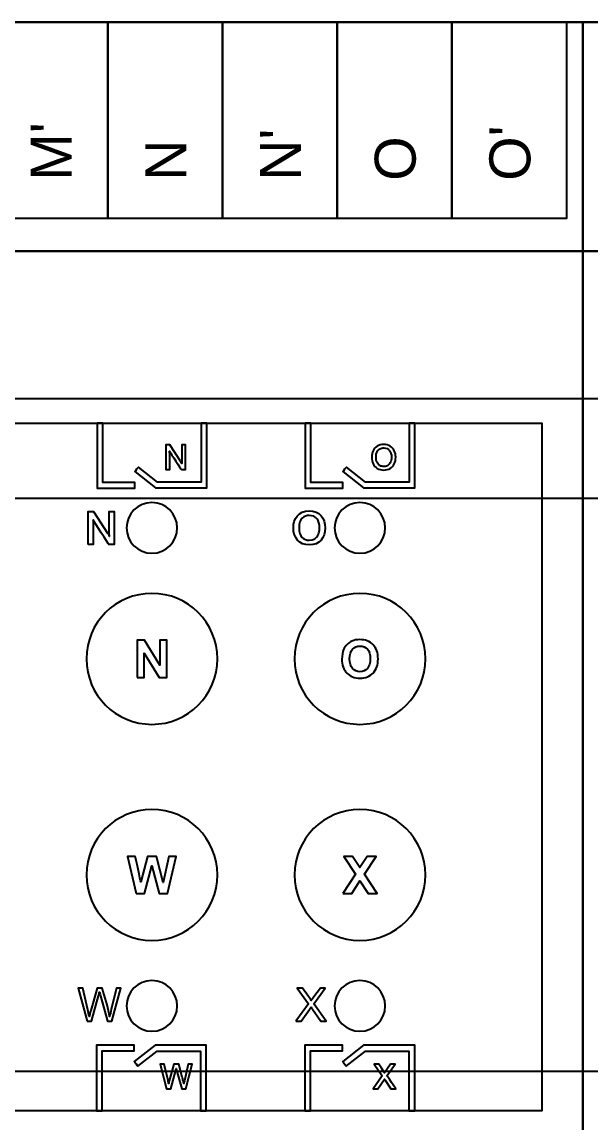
# Model space of a CAD drawing. Header units: millimetres. Extents: x 2151 to 5908, y -441 to 3322.
# Drawn here: x 3383.8 to 3418.5, y 1910.3 to 1977.5 of the extents above; entities that cross this region are included whole.
import ezdxf
from ezdxf.enums import TextEntityAlignment as Align

# ---------------------------------------------------------------- set-up
doc = ezdxf.new("R2010")
doc.units = ezdxf.units.MM
doc.layers.add('2DE_OBJ_Eti-Apparatus', color=7, linetype='Continuous', lineweight=25)
for name, color, linetype in [('Beschriftung', 7, 'Continuous'), ('Gehäuse', 7, 'Continuous'), ('Klemmen', 7, 'Continuous')]:
    doc.layers.add(name, color=color, linetype=linetype)
doc.styles.add('ARIAL', font='arial.ttf')
doc.styles.add('CP_ATTR', font='ARIAL.TTF')

# ---------------------------------------------------------------- blocks, each defined once
blk = doc.blocks.new('2de_eti_9_4352_5ex0yz5')
at = {"linetype": 'Continuous'}
for p, q in [((716, 35), (0, 35)), ((716, 0), (0, 0))]:
    blk.add_line(p, q, dxfattribs=at)
at = {"linetype": 'ByBlock', "style": 'CP_ATTR', "flags": 9}
for tag, p in [('CURRENT', (0, 5)), ('LINK', (0, 5)), ('CHARACTER', (0, 5)), ('POWER', (0, 5)), ('ORDER-NO', (0, 5)), ('PRODUCT-TYPE', (0, 5)), ('ARTICLE', (0, 5)), ('GROUP', (0, 5)), ('NUMBER', (0, 5)), ('NAME', (0, 5)), ('EL-STATUS', (0, 4.999)), ('FUNCTION', (0, 4.999)), ('ARTICLE-2', (0, 4.999)), ('ARTICLE-1', (0, 4.999)), ('VOLTAGE', (0, 4.999)), ('PRODUCER', (0, 4.999)), ('WEIGHT', (0.001, 5)), ('IP', (0.001, 5)), ('OTHER', (0.001, 5))]:
    blk.add_attdef(tag, text='', height=0.00005, dxfattribs=at).set_placement(p, align=Align.MIDDLE_LEFT)
blk = doc.blocks.new('Gehäuse_12_TE1')
at = {"layer": 'Gehäuse'}
for p, q in [((0, 77), (216, 77)), ((0, 68), (216, 68))]:
    blk.add_line(p, q, dxfattribs=at)
for points in [[(0, 0), (216, 0), (216, 91), (0, 91)], [(0, 91), (72, 91), (72, 77), (0, 77)], [(144, 91), (216, 91), (216, 77), (144, 77)], [(2.5, 66.5), (213.5, 66.5), (213.5, 24.5), (2.5, 24.5)]]:
    blk.add_lwpolyline(points, close=True, dxfattribs=at)
blk = doc.blocks.new('*U101')
at = {"layer": 'Klemmen'}
for points in [[(-35, 0), (-28, 0), (-28, -12), (-35, -12)], [(-28, 0), (-21, 0), (-21, -12), (-28, -12)], [(-21, 0), (-14, 0), (-14, -12), (-21, -12)], [(-14, 0), (-7, 0), (-7, -12), (-14, -12)], [(-7, 0), (0, 0), (0, -12), (-7, -12)], [(0, 0), (7, 0), (7, -12), (0, -12)], [(7, 0), (14, 0), (14, -12), (7, -12)], [(14, 0), (21, 0), (21, -12), (14, -12)], [(21, 0), (28, 0), (28, -12), (21, -12)], [(28, 0), (35, 0), (35, -12), (28, -12)]]:
    blk.add_lwpolyline(points, close=True, dxfattribs=at)
at = {"layer": 'Klemmen', "style": 'ARIAL'}
for tag, p in [('10', (32.8, -9.7)), ('1', (-30.2, -9.7)), ('2', (-23.2, -9.7)), ('3', (-16.2, -9.7)), ('4', (-9.2, -9.7)), ('5', (-2.2, -9.7)), ('6', (4.8, -9.7)), ('7', (11.8, -9.7)), ('8', (18.8, -9.7)), ('9', (25.8, -9.7))]:
    blk.add_attdef(tag, p, '', height=2.5, rotation=90, dxfattribs=at)
blk = doc.blocks.new('AKS-2416.03')
at = {"layer": 'Beschriftung'}
for points, knots in [([(186.3486, 66.5), (186.3486, 66.5), (186.7016, 66.5), (186.7016, 66.5), (186.7016, 66.5), (186.7016, 66.5), (186.7016, 62.8807), (186.7016, 62.8807), (186.7016, 62.8807), (186.7016, 62.8807), (188.6477, 62.8807), (188.6477, 62.8807), (188.6477, 62.8807), (188.6477, 62.8807), (188.6477, 62.5279), (188.6477, 62.5279), (188.6477, 62.5279), (188.6477, 62.5279), (186.3486, 62.5279), (186.3486, 62.5279), (186.3486, 62.5279), (186.3486, 62.5279), (186.3486, 66.5), (186.3486, 66.5)], [0, 0, 0, 0, 0.1428571, 0.1428571, 0.1428571, 0.1428572, 0.2857143, 0.2857143, 0.2857143, 0.2857143, 0.4285714, 0.4285714, 0.4285714, 0.4285714, 0.5714286, 0.5714286, 0.5714286, 0.5714286, 0.7142857, 0.7142857, 0.7142857, 0.7142857, 1, 1, 1, 1]), ([(192.6986, 66.5), (192.6986, 66.5), (193.0516, 66.5), (193.0516, 66.5), (193.0516, 66.5), (193.0516, 66.5), (193.0516, 62.5463), (193.0516, 62.5463), (193.0516, 62.5463), (193.0516, 62.5463), (189.9239, 62.5463), (189.9239, 62.5463), (189.9239, 62.5463), (189.9239, 62.5463), (188.6565, 63.541), (188.6565, 63.541), (188.6565, 63.541), (188.6565, 63.541), (188.8743, 63.818), (188.8743, 63.818), (188.8743, 63.818), (188.8743, 63.818), (190.0451, 62.8991), (190.0451, 62.8991), (190.0451, 62.8991), (190.0451, 62.8991), (192.6986, 62.8991), (192.6986, 62.8991), (192.6986, 62.8991), (192.6986, 62.8991), (192.6986, 66.5), (192.6986, 66.5)], [0, 0, 0, 0, 0.1111111, 0.1111111, 0.1111111, 0.1111111, 0.2222222, 0.2222222, 0.2222222, 0.2222222, 0.3333333, 0.3333333, 0.3333333, 0.3333333, 0.4444444, 0.4444444, 0.4444444, 0.4444445, 0.5555556, 0.5555556, 0.5555556, 0.5555556, 0.6666667, 0.6666667, 0.6666667, 0.6666667, 0.7777778, 0.7777778, 0.7777778, 0.7777778, 1, 1, 1, 1]), ([(199.045, 66.5), (199.045, 66.5), (199.398, 66.5), (199.398, 66.5), (199.398, 66.5), (199.398, 66.5), (199.398, 62.8807), (199.398, 62.8807), (199.398, 62.8807), (199.398, 62.8807), (201.3441, 62.8807), (201.3441, 62.8807), (201.3441, 62.8807), (201.3441, 62.8807), (201.3441, 62.5279), (201.3441, 62.5279), (201.3441, 62.5279), (201.3441, 62.5279), (199.045, 62.5279), (199.045, 62.5279), (199.045, 62.5279), (199.045, 62.5279), (199.045, 66.5), (199.045, 66.5)], [0, 0, 0, 0, 0.1428571, 0.1428571, 0.1428571, 0.1428572, 0.2857143, 0.2857143, 0.2857143, 0.2857143, 0.4285714, 0.4285714, 0.4285714, 0.4285714, 0.5714286, 0.5714286, 0.5714286, 0.5714286, 0.7142857, 0.7142857, 0.7142857, 0.7142857, 1, 1, 1, 1]), ([(205.395, 66.5), (205.395, 66.5), (205.748, 66.5), (205.748, 66.5), (205.748, 66.5), (205.748, 66.5), (205.748, 62.5463), (205.748, 62.5463), (205.748, 62.5463), (205.748, 62.5463), (202.6203, 62.5463), (202.6203, 62.5463), (202.6203, 62.5463), (202.6203, 62.5463), (201.3529, 63.541), (201.3529, 63.541), (201.3529, 63.541), (201.3529, 63.541), (201.5707, 63.818), (201.5707, 63.818), (201.5707, 63.818), (201.5707, 63.818), (202.7415, 62.8991), (202.7415, 62.8991), (202.7415, 62.8991), (202.7415, 62.8991), (205.395, 62.8991), (205.395, 62.8991), (205.395, 62.8991), (205.395, 62.8991), (205.395, 66.5), (205.395, 66.5)], [0, 0, 0, 0, 0.1111111, 0.1111111, 0.1111111, 0.1111111, 0.2222222, 0.2222222, 0.2222222, 0.2222222, 0.3333333, 0.3333333, 0.3333333, 0.3333333, 0.4444444, 0.4444444, 0.4444444, 0.4444445, 0.5555556, 0.5555556, 0.5555556, 0.5555556, 0.6666667, 0.6666667, 0.6666667, 0.6666667, 0.7777778, 0.7777778, 0.7777778, 0.7777778, 1, 1, 1, 1]), ([(191.4339, 64.1847), (191.4579, 64.1466), (191.4756, 64.1173), (191.4869, 64.0968), (191.4869, 64.0968), (191.4981, 64.0764), (191.5087, 64.0562), (191.5186, 64.0365), (191.5186, 64.0365), (191.5186, 64.0365), (191.5228, 64.0407), (191.5228, 64.0407), (191.5228, 64.0407), (191.5186, 64.0901), (191.5165, 64.143), (191.5165, 64.1995), (191.5165, 64.1995), (191.5165, 64.1995), (191.5165, 65.1732), (191.5165, 65.1732), (191.5165, 65.1732), (191.5165, 65.1732), (191.7472, 65.1732), (191.7472, 65.1732), (191.7472, 65.1732), (191.7472, 65.1732), (191.7472, 63.6576), (191.7472, 63.6576), (191.7472, 63.6576), (191.7472, 63.6576), (191.4974, 63.6576), (191.4974, 63.6576), (191.4974, 63.6576), (191.4974, 63.6576), (190.818, 64.7075), (190.818, 64.7075), (190.818, 64.7075), (190.7996, 64.7357), (190.7869, 64.759), (190.7799, 64.7773), (190.7799, 64.7773), (190.7799, 64.7773), (190.7756, 64.7731), (190.7756, 64.7731), (190.7756, 64.7731), (190.7813, 64.7237), (190.7841, 64.6891), (190.7841, 64.6694), (190.7841, 64.6694), (190.7841, 64.6694), (190.7841, 63.6576), (190.7841, 63.6576), (190.7841, 63.6576), (190.7841, 63.6576), (190.5534, 63.6576), (190.5534, 63.6576), (190.5534, 63.6576), (190.5534, 63.6576), (190.5534, 65.1732), (190.5534, 65.1732), (190.5534, 65.1732), (190.5534, 65.1732), (190.801, 65.1732), (190.801, 65.1732), (190.801, 65.1732), (190.801, 65.1732), (191.4339, 64.1847), (191.4339, 64.1847)], [0, 0, 0, 0, 0.0555556, 0.0555556, 0.0555556, 0.0555556, 0.1111111, 0.1111111, 0.1111111, 0.1111111, 0.1666667, 0.1666667, 0.1666667, 0.1666667, 0.2222222, 0.2222222, 0.2222222, 0.2222222, 0.2777778, 0.2777778, 0.2777778, 0.2777778, 0.3333333, 0.3333333, 0.3333333, 0.3333333, 0.3888889, 0.3888889, 0.3888889, 0.3888889, 0.4444444, 0.4444444, 0.4444444, 0.4444445, 0.5, 0.5, 0.5, 0.5, 0.5555556, 0.5555556, 0.5555556, 0.5555556, 0.6111111, 0.6111111, 0.6111111, 0.6111111, 0.6666667, 0.6666667, 0.6666667, 0.6666667, 0.7222222, 0.7222222, 0.7222222, 0.7222222, 0.7777778, 0.7777778, 0.7777778, 0.7777778, 0.8333333, 0.8333333, 0.8333333, 0.8333333, 0.8888889, 0.8888889, 0.8888889, 0.8888889, 1, 1, 1, 1]), ([(203.8514, 65.1986), (204.0052, 65.1986), (204.1368, 65.1643), (204.2462, 65.0959), (204.2462, 65.0959), (204.3556, 65.0275), (204.4385, 64.934), (204.4949, 64.8154), (204.4949, 64.8154), (204.5514, 64.6969), (204.5796, 64.5635), (204.5796, 64.4154), (204.5796, 64.4154), (204.5796, 64.2644), (204.5514, 64.13), (204.4949, 64.0121), (204.4949, 64.0121), (204.4385, 63.8943), (204.3552, 63.8015), (204.2451, 63.7338), (204.2451, 63.7338), (204.1351, 63.6661), (204.0024, 63.6322), (203.8472, 63.6322), (203.8472, 63.6322), (203.6962, 63.6322), (203.566, 63.6661), (203.4567, 63.7338), (203.4567, 63.7338), (203.3473, 63.8015), (203.264, 63.8947), (203.2069, 64.0132), (203.2069, 64.0132), (203.1497, 64.1317), (203.1212, 64.2672), (203.1212, 64.4196), (203.1212, 64.4196), (203.1212, 64.5607), (203.1483, 64.6905), (203.2027, 64.8091), (203.2027, 64.8091), (203.257, 64.9276), (203.3388, 65.0222), (203.4482, 65.0927), (203.4482, 65.0927), (203.5576, 65.1633), (203.692, 65.1986), (203.8514, 65.1986)], [0, 0, 0, 0, 0.0769231, 0.0769231, 0.0769231, 0.0769231, 0.1538462, 0.1538462, 0.1538462, 0.1538462, 0.2307692, 0.2307692, 0.2307692, 0.2307692, 0.3076923, 0.3076923, 0.3076923, 0.3076923, 0.3846154, 0.3846154, 0.3846154, 0.3846154, 0.4615385, 0.4615385, 0.4615385, 0.4615385, 0.5384615, 0.5384615, 0.5384615, 0.5384615, 0.6153846, 0.6153846, 0.6153846, 0.6153846, 0.6923077, 0.6923077, 0.6923077, 0.6923077, 0.7692308, 0.7692308, 0.7692308, 0.7692308, 0.8461538, 0.8461538, 0.8461538, 0.8461539, 1, 1, 1, 1]), ([(203.3794, 64.4154), (203.3794, 64.2856), (203.4013, 64.178), (203.445, 64.0926), (203.445, 64.0926), (203.4888, 64.0072), (203.5466, 63.9448), (203.6186, 63.9053), (203.6186, 63.9053), (203.6906, 63.8657), (203.7682, 63.846), (203.8514, 63.846), (203.8514, 63.846), (203.9276, 63.846), (204.001, 63.8636), (204.0716, 63.8989), (204.0716, 63.8989), (204.1421, 63.9342), (204.2014, 63.9945), (204.2494, 64.0799), (204.2494, 64.0799), (204.2973, 64.1653), (204.3213, 64.2785), (204.3213, 64.4196), (204.3213, 64.4196), (204.3213, 64.5889), (204.2808, 64.7255), (204.1996, 64.8292), (204.1996, 64.8292), (204.1185, 64.9329), (204.0017, 64.9848), (203.8493, 64.9848), (203.8493, 64.9848), (203.7646, 64.9848), (203.6867, 64.9654), (203.6154, 64.9266), (203.6154, 64.9266), (203.5442, 64.8878), (203.487, 64.8257), (203.444, 64.7403), (203.444, 64.7403), (203.4009, 64.6549), (203.3794, 64.5466), (203.3794, 64.4154)], [0, 0, 0, 0, 0.0833333, 0.0833333, 0.0833333, 0.0833333, 0.1666667, 0.1666667, 0.1666667, 0.1666667, 0.25, 0.25, 0.25, 0.25, 0.3333333, 0.3333333, 0.3333333, 0.3333333, 0.4166667, 0.4166667, 0.4166667, 0.4166667, 0.5, 0.5, 0.5, 0.5, 0.5833333, 0.5833333, 0.5833333, 0.5833333, 0.6666667, 0.6666667, 0.6666667, 0.6666667, 0.75, 0.75, 0.75, 0.75, 0.8333333, 0.8333333, 0.8333333, 0.8333333, 1, 1, 1, 1]), ([(189.6992, 61.6505), (190.555, 61.6505), (191.2492, 60.9564), (191.2492, 60.1005), (191.2492, 60.1005), (191.2492, 59.2446), (190.555, 58.5505), (189.6992, 58.5505), (189.6992, 58.5505), (188.8434, 58.5505), (188.1492, 59.2446), (188.1492, 60.1005), (188.1492, 60.1005), (188.1492, 60.9564), (188.8434, 61.6505), (189.6992, 61.6505)], [0, 0, 0, 0, 0.2, 0.2, 0.2, 0.2, 0.4, 0.4, 0.4, 0.4, 0.6, 0.6, 0.6, 0.6, 1, 1, 1, 1]), ([(202.3942, 61.6505), (203.25, 61.6505), (203.9442, 60.9564), (203.9442, 60.1005), (203.9442, 60.1005), (203.9442, 59.2446), (203.25, 58.5505), (202.3942, 58.5505), (202.3942, 58.5505), (201.5384, 58.5505), (200.8442, 59.2446), (200.8442, 60.1005), (200.8442, 60.1005), (200.8442, 60.9564), (201.5384, 61.6505), (202.3942, 61.6505)], [0, 0, 0, 0, 0.2, 0.2, 0.2, 0.2, 0.4, 0.4, 0.4, 0.4, 0.6, 0.6, 0.6, 0.6, 1, 1, 1, 1]), ([(185.8094, 59.0901), (185.8094, 59.0901), (186.117, 59.0901), (186.117, 59.0901), (186.117, 59.0901), (186.117, 59.0901), (186.117, 60.4334), (186.117, 60.4334), (186.117, 60.4334), (186.117, 60.4758), (186.1086, 60.552), (186.1057, 60.5774), (186.1057, 60.5774), (186.1057, 60.5774), (186.1114, 60.583), (186.1114, 60.583), (186.1114, 60.583), (186.1199, 60.5604), (186.1283, 60.5407), (186.1509, 60.5068), (186.1509, 60.5068), (186.1509, 60.5068), (187.0681, 59.0901), (187.0681, 59.0901), (187.0681, 59.0901), (187.0681, 59.0901), (187.4011, 59.0901), (187.4011, 59.0901), (187.4011, 59.0901), (187.4011, 59.0901), (187.4011, 61.1108), (187.4011, 61.1108), (187.4011, 61.1108), (187.4011, 61.1108), (187.0935, 61.1108), (187.0935, 61.1108), (187.0935, 61.1108), (187.0935, 61.1108), (187.0935, 59.8323), (187.0935, 59.8323), (187.0935, 59.8323), (187.0935, 59.7279), (187.0992, 59.6263), (187.102, 59.6009), (187.102, 59.6009), (187.102, 59.6009), (187.0963, 59.5952), (187.0963, 59.5952), (187.0963, 59.5952), (187.054, 59.6856), (187.0427, 59.6968), (186.9863, 59.7872), (186.9863, 59.7872), (186.9863, 59.7872), (186.1396, 61.1108), (186.1396, 61.1108), (186.1396, 61.1108), (186.1396, 61.1108), (185.8094, 61.1108), (185.8094, 61.1108), (185.8094, 61.1108), (185.8094, 61.1108), (185.8094, 59.0901), (185.8094, 59.0901)], [0, 0, 0, 0, 0.0588235, 0.0588235, 0.0588235, 0.0588235, 0.1176471, 0.1176471, 0.1176471, 0.1176471, 0.1764706, 0.1764706, 0.1764706, 0.1764706, 0.2352941, 0.2352941, 0.2352941, 0.2352941, 0.2941176, 0.2941176, 0.2941176, 0.2941177, 0.3529412, 0.3529412, 0.3529412, 0.3529412, 0.4117647, 0.4117647, 0.4117647, 0.4117647, 0.4705882, 0.4705882, 0.4705882, 0.4705882, 0.5294118, 0.5294118, 0.5294118, 0.5294118, 0.5882353, 0.5882353, 0.5882353, 0.5882353, 0.6470588, 0.6470588, 0.6470588, 0.6470588, 0.7058824, 0.7058824, 0.7058824, 0.7058824, 0.7647059, 0.7647059, 0.7647059, 0.7647059, 0.8235294, 0.8235294, 0.8235294, 0.8235294, 0.8823529, 0.8823529, 0.8823529, 0.882353, 1, 1, 1, 1]), ([(198.333, 60.1064), (198.333, 59.4968), (198.6914, 59.056), (199.301, 59.056), (199.301, 59.056), (199.9304, 59.056), (200.2775, 59.4996), (200.2775, 60.1007), (200.2775, 60.1007), (200.2775, 60.6934), (199.9304, 61.1449), (199.3067, 61.1449), (199.3067, 61.1449), (198.6265, 61.1449), (198.333, 60.6341), (198.333, 60.1064)], [0, 0, 0, 0, 0.2, 0.2, 0.2, 0.2, 0.4, 0.4, 0.4, 0.4, 0.6, 0.6, 0.6, 0.6, 1, 1, 1, 1]), ([(198.6773, 60.1007), (198.6773, 60.6708), (198.9991, 60.8599), (199.3067, 60.8599), (199.3067, 60.8599), (199.7046, 60.8599), (199.9332, 60.5636), (199.9332, 60.1064), (199.9332, 60.1064), (199.9332, 59.8552), (199.8739, 59.7169), (199.8288, 59.6351), (199.8288, 59.6351), (199.7441, 59.4855), (199.5691, 59.3415), (199.3067, 59.3415), (199.3067, 59.3415), (198.9934, 59.3415), (198.6773, 59.5504), (198.6773, 60.1007)], [0, 0, 0, 0, 0.1666667, 0.1666667, 0.1666667, 0.1666667, 0.3333333, 0.3333333, 0.3333333, 0.3333333, 0.5, 0.5, 0.5, 0.5, 0.6666667, 0.6666667, 0.6666667, 0.6666667, 1, 1, 1, 1]), ([(189.6987, 48.1005), (187.4898, 48.1005), (185.6986, 49.8918), (185.6986, 52.1004), (185.6986, 52.1004), (185.6986, 54.3092), (187.4898, 56.1005), (189.6987, 56.1005), (189.6987, 56.1005), (191.9074, 56.1005), (193.6986, 54.3092), (193.6986, 52.1004), (193.6986, 52.1004), (193.6986, 49.8918), (191.9074, 48.1005), (189.6987, 48.1005)], [0, 0, 0, 0, 0.2, 0.2, 0.2, 0.2, 0.4, 0.4, 0.4, 0.4, 0.6, 0.6, 0.6, 0.6, 1, 1, 1, 1]), ([(202.3991, 48.1005), (200.1902, 48.1005), (198.399, 49.8918), (198.399, 52.1004), (198.399, 52.1004), (198.399, 54.3092), (200.1902, 56.1005), (202.3991, 56.1005), (202.3991, 56.1005), (204.6078, 56.1005), (206.399, 54.3092), (206.399, 52.1004), (206.399, 52.1004), (206.399, 49.8918), (204.6078, 48.1005), (202.3991, 48.1005)], [0, 0, 0, 0, 0.2, 0.2, 0.2, 0.2, 0.4, 0.4, 0.4, 0.4, 0.6, 0.6, 0.6, 0.6, 1, 1, 1, 1]), ([(188.7969, 50.9641), (188.7969, 50.9641), (188.7969, 53.2369), (188.7969, 53.2369), (188.7969, 53.2369), (188.7969, 53.2369), (189.2435, 53.2369), (189.2435, 53.2369), (189.2435, 53.2369), (189.2435, 53.2369), (190.1738, 51.7192), (190.1738, 51.7192), (190.1738, 51.7192), (190.1738, 51.7192), (190.1738, 53.2369), (190.1738, 53.2369), (190.1738, 53.2369), (190.1738, 53.2369), (190.6003, 53.2369), (190.6003, 53.2369), (190.6003, 53.2369), (190.6003, 53.2369), (190.6003, 50.9641), (190.6003, 50.9641), (190.6003, 50.9641), (190.6003, 50.9641), (190.1394, 50.9641), (190.1394, 50.9641), (190.1394, 50.9641), (190.1394, 50.9641), (189.2234, 52.4463), (189.2234, 52.4463), (189.2234, 52.4463), (189.2234, 52.4463), (189.2234, 50.9641), (189.2234, 50.9641), (189.2234, 50.9641), (189.2234, 50.9641), (188.7969, 50.9641), (188.7969, 50.9641)], [0, 0, 0, 0, 0.0909091, 0.0909091, 0.0909091, 0.0909091, 0.1818182, 0.1818182, 0.1818182, 0.1818182, 0.2727273, 0.2727273, 0.2727273, 0.2727273, 0.3636364, 0.3636364, 0.3636364, 0.3636364, 0.4545455, 0.4545455, 0.4545455, 0.4545455, 0.5454545, 0.5454545, 0.5454545, 0.5454546, 0.6363636, 0.6363636, 0.6363636, 0.6363636, 0.7272727, 0.7272727, 0.7272727, 0.7272727, 0.8181818, 0.8181818, 0.8181818, 0.8181818, 1, 1, 1, 1]), ([(201.2968, 52.0865), (201.2968, 52.3182), (201.3312, 52.5124), (201.4005, 52.6696), (201.4005, 52.6696), (201.4524, 52.785), (201.5228, 52.8892), (201.6122, 52.9813), (201.6122, 52.9813), (201.7016, 53.0728), (201.7995, 53.1411), (201.9059, 53.1855), (201.9059, 53.1855), (202.0477, 53.2459), (202.2107, 53.2755), (202.3959, 53.2755), (202.3959, 53.2755), (202.7309, 53.2755), (202.9986, 53.1718), (203.1997, 52.9638), (203.1997, 52.9638), (203.4008, 52.7564), (203.5013, 52.4675), (203.5013, 52.0976), (203.5013, 52.0976), (203.5013, 51.7303), (203.4013, 51.4435), (203.2018, 51.2361), (203.2018, 51.2361), (203.0023, 51.0292), (202.7356, 50.9255), (202.4022, 50.9255), (202.4022, 50.9255), (202.0641, 50.9255), (201.7953, 51.0287), (201.5958, 51.2345), (201.5958, 51.2345), (201.3963, 51.4409), (201.2968, 51.725), (201.2968, 52.0865)], [0, 0, 0, 0, 0.0909091, 0.0909091, 0.0909091, 0.0909091, 0.1818182, 0.1818182, 0.1818182, 0.1818182, 0.2727273, 0.2727273, 0.2727273, 0.2727273, 0.3636364, 0.3636364, 0.3636364, 0.3636364, 0.4545455, 0.4545455, 0.4545455, 0.4545455, 0.5454545, 0.5454545, 0.5454545, 0.5454546, 0.6363636, 0.6363636, 0.6363636, 0.6363636, 0.7272727, 0.7272727, 0.7272727, 0.7272727, 0.8181818, 0.8181818, 0.8181818, 0.8181818, 1, 1, 1, 1]), ([(201.7694, 52.1018), (201.7694, 51.8446), (201.8292, 51.6494), (201.9477, 51.5166), (201.9477, 51.5166), (202.0668, 51.3837), (202.2176, 51.3176), (202.4007, 51.3176), (202.4007, 51.3176), (202.5832, 51.3176), (202.7335, 51.3832), (202.851, 51.5155), (202.851, 51.5155), (202.9679, 51.6473), (203.0267, 51.8446), (203.0267, 52.1082), (203.0267, 52.1082), (203.0267, 52.3685), (202.9695, 52.5627), (202.8557, 52.6913), (202.8557, 52.6913), (202.7414, 52.8194), (202.5896, 52.8834), (202.4007, 52.8834), (202.4007, 52.8834), (202.2112, 52.8834), (202.0588, 52.8183), (201.9429, 52.6887), (201.9429, 52.6887), (201.8276, 52.559), (201.7694, 52.3637), (201.7694, 52.1018)], [0, 0, 0, 0, 0.1111111, 0.1111111, 0.1111111, 0.1111111, 0.2222222, 0.2222222, 0.2222222, 0.2222222, 0.3333333, 0.3333333, 0.3333333, 0.3333333, 0.4444444, 0.4444444, 0.4444444, 0.4444445, 0.5555556, 0.5555556, 0.5555556, 0.5555556, 0.6666667, 0.6666667, 0.6666667, 0.6666667, 0.7777778, 0.7777778, 0.7777778, 0.7777778, 1, 1, 1, 1]), ([(189.6991, 34.9005), (187.4902, 34.9005), (185.699, 36.6918), (185.699, 38.9004), (185.699, 38.9004), (185.699, 41.1092), (187.4902, 42.9005), (189.6991, 42.9005), (189.6991, 42.9005), (191.9078, 42.9005), (193.699, 41.1092), (193.699, 38.9004), (193.699, 38.9004), (193.699, 36.6918), (191.9078, 34.9005), (189.6991, 34.9005)], [0, 0, 0, 0, 0.2, 0.2, 0.2, 0.2, 0.4, 0.4, 0.4, 0.4, 0.6, 0.6, 0.6, 0.6, 1, 1, 1, 1]), ([(202.3991, 34.9005), (200.1902, 34.9005), (198.399, 36.6918), (198.399, 38.9004), (198.399, 38.9004), (198.399, 41.1092), (200.1902, 42.9005), (202.3991, 42.9005), (202.3991, 42.9005), (204.6078, 42.9005), (206.399, 41.1092), (206.399, 38.9004), (206.399, 38.9004), (206.399, 36.6918), (204.6078, 34.9005), (202.3991, 34.9005)], [0, 0, 0, 0, 0.2, 0.2, 0.2, 0.2, 0.4, 0.4, 0.4, 0.4, 0.6, 0.6, 0.6, 0.6, 1, 1, 1, 1]), ([(188.7444, 37.7639), (188.7444, 37.7639), (188.2099, 40.0372), (188.2099, 40.0372), (188.2099, 40.0372), (188.2099, 40.0372), (188.683, 40.0372), (188.683, 40.0372), (188.683, 40.0372), (188.683, 40.0372), (189.0211, 38.4756), (189.0211, 38.4756), (189.0211, 38.4756), (189.0211, 38.4756), (189.436, 40.0372), (189.436, 40.0372), (189.436, 40.0372), (189.436, 40.0372), (189.9832, 40.0372), (189.9832, 40.0372), (189.9832, 40.0372), (189.9832, 40.0372), (190.38, 38.4492), (190.38, 38.4492), (190.38, 38.4492), (190.38, 38.4492), (190.7261, 40.0372), (190.7261, 40.0372), (190.7261, 40.0372), (190.7261, 40.0372), (191.1881, 40.0372), (191.1881, 40.0372), (191.1881, 40.0372), (191.1881, 40.0372), (190.6404, 37.7639), (190.6404, 37.7639), (190.6404, 37.7639), (190.6404, 37.7639), (190.1488, 37.7639), (190.1488, 37.7639), (190.1488, 37.7639), (190.1488, 37.7639), (189.7006, 39.4636), (189.7006, 39.4636), (189.7006, 39.4636), (189.7006, 39.4636), (189.2492, 37.7639), (189.2492, 37.7639), (189.2492, 37.7639), (189.2492, 37.7639), (188.7444, 37.7639), (188.7444, 37.7639)], [0, 0, 0, 0, 0.0714286, 0.0714286, 0.0714286, 0.0714286, 0.1428571, 0.1428571, 0.1428571, 0.1428572, 0.2142857, 0.2142857, 0.2142857, 0.2142857, 0.2857143, 0.2857143, 0.2857143, 0.2857143, 0.3571429, 0.3571429, 0.3571429, 0.3571429, 0.4285714, 0.4285714, 0.4285714, 0.4285714, 0.5, 0.5, 0.5, 0.5, 0.5714286, 0.5714286, 0.5714286, 0.5714286, 0.6428571, 0.6428571, 0.6428571, 0.6428572, 0.7142857, 0.7142857, 0.7142857, 0.7142857, 0.7857143, 0.7857143, 0.7857143, 0.7857143, 0.8571429, 0.8571429, 0.8571429, 0.8571429, 1, 1, 1, 1]), ([(201.3433, 37.7639), (201.3433, 37.7639), (202.128, 38.9492), (202.128, 38.9492), (202.128, 38.9492), (202.128, 38.9492), (201.4163, 40.0372), (201.4163, 40.0372), (201.4163, 40.0372), (201.4163, 40.0372), (201.9524, 40.0372), (201.9524, 40.0372), (201.9524, 40.0372), (201.9524, 40.0372), (202.4, 39.3604), (202.4, 39.3604), (202.4, 39.3604), (202.4, 39.3604), (202.8477, 40.0372), (202.8477, 40.0372), (202.8477, 40.0372), (202.8477, 40.0372), (203.3848, 40.0372), (203.3848, 40.0372), (203.3848, 40.0372), (203.3848, 40.0372), (202.6715, 38.9487), (202.6715, 38.9487), (202.6715, 38.9487), (202.6715, 38.9487), (203.4547, 37.7639), (203.4547, 37.7639), (203.4547, 37.7639), (203.4547, 37.7639), (202.9033, 37.7639), (202.9033, 37.7639), (202.9033, 37.7639), (202.9033, 37.7639), (202.3995, 38.5338), (202.3995, 38.5338), (202.3995, 38.5338), (202.3995, 38.5338), (201.8952, 37.7639), (201.8952, 37.7639), (201.8952, 37.7639), (201.8952, 37.7639), (201.3433, 37.7639), (201.3433, 37.7639)], [0, 0, 0, 0, 0.0769231, 0.0769231, 0.0769231, 0.0769231, 0.1538462, 0.1538462, 0.1538462, 0.1538462, 0.2307692, 0.2307692, 0.2307692, 0.2307692, 0.3076923, 0.3076923, 0.3076923, 0.3076923, 0.3846154, 0.3846154, 0.3846154, 0.3846154, 0.4615385, 0.4615385, 0.4615385, 0.4615385, 0.5384615, 0.5384615, 0.5384615, 0.5384615, 0.6153846, 0.6153846, 0.6153846, 0.6153846, 0.6923077, 0.6923077, 0.6923077, 0.6923077, 0.7692308, 0.7692308, 0.7692308, 0.7692308, 0.8461538, 0.8461538, 0.8461538, 0.8461539, 1, 1, 1, 1]), ([(189.699, 32.4504), (190.5548, 32.4504), (191.249, 31.7563), (191.249, 30.9004), (191.249, 30.9004), (191.249, 30.0445), (190.5548, 29.3504), (189.699, 29.3504), (189.699, 29.3504), (188.8432, 29.3504), (188.149, 30.0445), (188.149, 30.9004), (188.149, 30.9004), (188.149, 31.7563), (188.8432, 32.4504), (189.699, 32.4504)], [0, 0, 0, 0, 0.2, 0.2, 0.2, 0.2, 0.4, 0.4, 0.4, 0.4, 0.6, 0.6, 0.6, 0.6, 1, 1, 1, 1]), ([(202.394, 32.4504), (203.2498, 32.4504), (203.944, 31.7563), (203.944, 30.9004), (203.944, 30.9004), (203.944, 30.0445), (203.2498, 29.3504), (202.394, 29.3504), (202.394, 29.3504), (201.5382, 29.3504), (200.844, 30.0445), (200.844, 30.9004), (200.844, 30.9004), (200.844, 31.7563), (201.5382, 32.4504), (202.394, 32.4504)], [0, 0, 0, 0, 0.2, 0.2, 0.2, 0.2, 0.4, 0.4, 0.4, 0.4, 0.6, 0.6, 0.6, 0.6, 1, 1, 1, 1]), ([(185.7374, 29.9736), (185.7374, 29.9736), (185.2054, 31.9943), (185.2054, 31.9943), (185.2054, 31.9943), (185.2054, 31.9943), (185.4829, 31.9943), (185.4829, 31.9943), (185.4829, 31.9943), (185.4829, 31.9943), (185.7858, 30.6693), (185.7858, 30.6693), (185.7858, 30.6693), (185.8187, 30.5305), (185.8479, 30.3927), (185.8728, 30.2563), (185.8728, 30.2563), (185.926, 30.4717), (185.957, 30.5959), (185.9659, 30.6288), (185.9659, 30.6288), (185.9659, 30.6288), (186.3479, 31.9943), (186.3479, 31.9943), (186.3479, 31.9943), (186.3479, 31.9943), (186.6701, 31.9943), (186.6701, 31.9943), (186.6701, 31.9943), (186.6701, 31.9943), (186.9598, 30.9712), (186.9598, 30.9712), (186.9598, 30.9712), (187.0309, 30.7172), (187.0835, 30.4788), (187.1174, 30.2563), (187.1174, 30.2563), (187.1442, 30.3838), (187.1786, 30.53), (187.2204, 30.6951), (187.2204, 30.6951), (187.2204, 30.6951), (187.536, 31.9943), (187.536, 31.9943), (187.536, 31.9943), (187.536, 31.9943), (187.8046, 31.9943), (187.8046, 31.9943), (187.8046, 31.9943), (187.8046, 31.9943), (187.2515, 29.9736), (187.2515, 29.9736), (187.2515, 29.9736), (187.2515, 29.9736), (186.9913, 29.9736), (186.9913, 29.9736), (186.9913, 29.9736), (186.9913, 29.9736), (186.5675, 31.5131), (186.5675, 31.5131), (186.5675, 31.5131), (186.5318, 31.642), (186.5102, 31.721), (186.5022, 31.7502), (186.5022, 31.7502), (186.4791, 31.658), (186.4584, 31.579), (186.4405, 31.5136), (186.4405, 31.5136), (186.4405, 31.5136), (186.0167, 29.9736), (186.0167, 29.9736), (186.0167, 29.9736), (186.0167, 29.9736), (185.7374, 29.9736), (185.7374, 29.9736)], [0, 0, 0, 0, 0.05, 0.05, 0.05, 0.05, 0.1, 0.1, 0.1, 0.1, 0.15, 0.15, 0.15, 0.15, 0.2, 0.2, 0.2, 0.2, 0.25, 0.25, 0.25, 0.25, 0.3, 0.3, 0.3, 0.3, 0.35, 0.35, 0.35, 0.35, 0.4, 0.4, 0.4, 0.4, 0.45, 0.45, 0.45, 0.45, 0.5, 0.5, 0.5, 0.5, 0.55, 0.55, 0.55, 0.55, 0.6, 0.6, 0.6, 0.6, 0.65, 0.65, 0.65, 0.65, 0.7, 0.7, 0.7, 0.7, 0.75, 0.75, 0.75, 0.75, 0.8, 0.8, 0.8, 0.8, 0.85, 0.85, 0.85, 0.85, 0.9, 0.9, 0.9, 0.9, 1, 1, 1, 1]), ([(198.4793, 29.9736), (198.4793, 29.9736), (199.2601, 31.022), (199.2601, 31.022), (199.2601, 31.022), (199.2601, 31.022), (198.5725, 31.9943), (198.5725, 31.9943), (198.5725, 31.9943), (198.5725, 31.9943), (198.8909, 31.9943), (198.8909, 31.9943), (198.8909, 31.9943), (198.8909, 31.9943), (199.2592, 31.4774), (199.2592, 31.4774), (199.2592, 31.4774), (199.3359, 31.3701), (199.389, 31.2883), (199.4196, 31.2314), (199.4196, 31.2314), (199.4652, 31.3019), (199.5188, 31.3772), (199.5805, 31.4567), (199.5805, 31.4567), (199.5805, 31.4567), (199.984, 31.9943), (199.984, 31.9943), (199.984, 31.9943), (199.984, 31.9943), (200.2771, 31.9943), (200.2771, 31.9943), (200.2771, 31.9943), (200.2771, 31.9943), (199.5753, 31.0338), (199.5753, 31.0338), (199.5753, 31.0338), (199.5753, 31.0338), (200.3307, 29.9736), (200.3307, 29.9736), (200.3307, 29.9736), (200.3307, 29.9736), (200.0024, 29.9736), (200.0024, 29.9736), (200.0024, 29.9736), (200.0024, 29.9736), (199.4925, 30.6942), (199.4925, 30.6942), (199.4925, 30.6942), (199.4633, 30.7351), (199.4356, 30.776), (199.4097, 30.8165), (199.4097, 30.8165), (199.3646, 30.7488), (199.3326, 30.7013), (199.3128, 30.6744), (199.3128, 30.6744), (199.3128, 30.6744), (198.8006, 29.9736), (198.8006, 29.9736), (198.8006, 29.9736), (198.8006, 29.9736), (198.4793, 29.9736), (198.4793, 29.9736)], [0, 0, 0, 0, 0.0588235, 0.0588235, 0.0588235, 0.0588235, 0.1176471, 0.1176471, 0.1176471, 0.1176471, 0.1764706, 0.1764706, 0.1764706, 0.1764706, 0.2352941, 0.2352941, 0.2352941, 0.2352941, 0.2941176, 0.2941176, 0.2941176, 0.2941177, 0.3529412, 0.3529412, 0.3529412, 0.3529412, 0.4117647, 0.4117647, 0.4117647, 0.4117647, 0.4705882, 0.4705882, 0.4705882, 0.4705882, 0.5294118, 0.5294118, 0.5294118, 0.5294118, 0.5882353, 0.5882353, 0.5882353, 0.5882353, 0.6470588, 0.6470588, 0.6470588, 0.6470588, 0.7058824, 0.7058824, 0.7058824, 0.7058824, 0.7647059, 0.7647059, 0.7647059, 0.7647059, 0.8235294, 0.8235294, 0.8235294, 0.8235294, 0.8823529, 0.8823529, 0.8823529, 0.882353, 1, 1, 1, 1]), ([(186.6694, 24.5), (186.6694, 24.5), (186.3164, 24.5), (186.3164, 24.5), (186.3164, 24.5), (186.3164, 24.5), (186.3164, 28.5125), (186.3164, 28.5125), (186.3164, 28.5125), (186.3164, 28.5125), (188.6155, 28.5125), (188.6155, 28.5125), (188.6155, 28.5125), (188.6155, 28.5125), (188.6155, 28.1597), (188.6155, 28.1597), (188.6155, 28.1597), (188.6155, 28.1597), (186.6694, 28.1597), (186.6694, 28.1597), (186.6694, 28.1597), (186.6694, 28.1597), (186.6694, 24.5), (186.6694, 24.5)], [0, 0, 0, 0, 0.1428571, 0.1428571, 0.1428571, 0.1428572, 0.2857143, 0.2857143, 0.2857143, 0.2857143, 0.4285714, 0.4285714, 0.4285714, 0.4285714, 0.5714286, 0.5714286, 0.5714286, 0.5714286, 0.7142857, 0.7142857, 0.7142857, 0.7142857, 1, 1, 1, 1]), ([(193.0194, 24.5), (193.0194, 24.5), (192.6664, 24.5), (192.6664, 24.5), (192.6664, 24.5), (192.6664, 24.5), (192.6664, 28.1413), (192.6664, 28.1413), (192.6664, 28.1413), (192.6664, 28.1413), (190.0129, 28.1413), (190.0129, 28.1413), (190.0129, 28.1413), (190.0129, 28.1413), (188.8421, 27.2224), (188.8421, 27.2224), (188.8421, 27.2224), (188.8421, 27.2224), (188.6243, 27.4994), (188.6243, 27.4994), (188.6243, 27.4994), (188.6243, 27.4994), (189.8917, 28.4941), (189.8917, 28.4941), (189.8917, 28.4941), (189.8917, 28.4941), (193.0194, 28.4941), (193.0194, 28.4941), (193.0194, 28.4941), (193.0194, 28.4941), (193.0194, 24.5), (193.0194, 24.5)], [0, 0, 0, 0, 0.1111111, 0.1111111, 0.1111111, 0.1111111, 0.2222222, 0.2222222, 0.2222222, 0.2222222, 0.3333333, 0.3333333, 0.3333333, 0.3333333, 0.4444444, 0.4444444, 0.4444444, 0.4444445, 0.5555556, 0.5555556, 0.5555556, 0.5555556, 0.6666667, 0.6666667, 0.6666667, 0.6666667, 0.7777778, 0.7777778, 0.7777778, 0.7777778, 1, 1, 1, 1]), ([(199.3884, 24.5), (199.3884, 24.5), (199.0354, 24.5), (199.0354, 24.5), (199.0354, 24.5), (199.0354, 24.5), (199.0354, 28.5125), (199.0354, 28.5125), (199.0354, 28.5125), (199.0354, 28.5125), (201.3345, 28.5125), (201.3345, 28.5125), (201.3345, 28.5125), (201.3345, 28.5125), (201.3345, 28.1597), (201.3345, 28.1597), (201.3345, 28.1597), (201.3345, 28.1597), (199.3884, 28.1597), (199.3884, 28.1597), (199.3884, 28.1597), (199.3884, 28.1597), (199.3884, 24.5), (199.3884, 24.5)], [0, 0, 0, 0, 0.1428571, 0.1428571, 0.1428571, 0.1428572, 0.2857143, 0.2857143, 0.2857143, 0.2857143, 0.4285714, 0.4285714, 0.4285714, 0.4285714, 0.5714286, 0.5714286, 0.5714286, 0.5714286, 0.7142857, 0.7142857, 0.7142857, 0.7142857, 1, 1, 1, 1]), ([(205.7384, 24.5), (205.7384, 24.5), (205.3854, 24.5), (205.3854, 24.5), (205.3854, 24.5), (205.3854, 24.5), (205.3854, 28.1413), (205.3854, 28.1413), (205.3854, 28.1413), (205.3854, 28.1413), (202.7319, 28.1413), (202.7319, 28.1413), (202.7319, 28.1413), (202.7319, 28.1413), (201.5611, 27.2224), (201.5611, 27.2224), (201.5611, 27.2224), (201.5611, 27.2224), (201.3433, 27.4994), (201.3433, 27.4994), (201.3433, 27.4994), (201.3433, 27.4994), (202.6107, 28.4941), (202.6107, 28.4941), (202.6107, 28.4941), (202.6107, 28.4941), (205.7384, 28.4941), (205.7384, 28.4941), (205.7384, 28.4941), (205.7384, 28.4941), (205.7384, 24.5), (205.7384, 24.5)], [0, 0, 0, 0, 0.1111111, 0.1111111, 0.1111111, 0.1111111, 0.2222222, 0.2222222, 0.2222222, 0.2222222, 0.3333333, 0.3333333, 0.3333333, 0.3333333, 0.4444444, 0.4444444, 0.4444444, 0.4444445, 0.5555556, 0.5555556, 0.5555556, 0.5555556, 0.6666667, 0.6666667, 0.6666667, 0.6666667, 0.7777778, 0.7777778, 0.7777778, 0.7777778, 1, 1, 1, 1]), ([(190.6858, 26.3365), (190.69, 26.3238), (190.6964, 26.2899), (190.7048, 26.2349), (190.7048, 26.2349), (190.7048, 26.2349), (190.7175, 26.1692), (190.7175, 26.1692), (190.7175, 26.1692), (190.7175, 26.1692), (190.7218, 26.1692), (190.7218, 26.1692), (190.7218, 26.1692), (190.7274, 26.2088), (190.7387, 26.2588), (190.7556, 26.3195), (190.7556, 26.3195), (190.7556, 26.3195), (191.0372, 27.3504), (191.0372, 27.3504), (191.0372, 27.3504), (191.0372, 27.3504), (191.3377, 27.3504), (191.3377, 27.3504), (191.3377, 27.3504), (191.3377, 27.3504), (191.5473, 26.5566), (191.5473, 26.5566), (191.5473, 26.5566), (191.5685, 26.4776), (191.5875, 26.4035), (191.6044, 26.3343), (191.6044, 26.3343), (191.6214, 26.2652), (191.6327, 26.2073), (191.6383, 26.1608), (191.6383, 26.1608), (191.6383, 26.1608), (191.6425, 26.1608), (191.6425, 26.1608), (191.6425, 26.1608), (191.6468, 26.1932), (191.6588, 26.2511), (191.6785, 26.3343), (191.6785, 26.3343), (191.6785, 26.3343), (191.9156, 27.3504), (191.9156, 27.3504), (191.9156, 27.3504), (191.9156, 27.3504), (192.1654, 27.3504), (192.1654, 27.3504), (192.1654, 27.3504), (192.1654, 27.3504), (191.7738, 25.8348), (191.7738, 25.8348), (191.7738, 25.8348), (191.7738, 25.8348), (191.5177, 25.8348), (191.5177, 25.8348), (191.5177, 25.8348), (191.5177, 25.8348), (191.2065, 26.9778), (191.2065, 26.9778), (191.2065, 26.9778), (191.2065, 26.9778), (191.1832, 27.0731), (191.1832, 27.0731), (191.1832, 27.0731), (191.1832, 27.0731), (191.179, 27.0731), (191.179, 27.0731), (191.179, 27.0731), (191.179, 27.0731), (191.1578, 26.9778), (191.1578, 26.9778), (191.1578, 26.9778), (191.1578, 26.9778), (190.8467, 25.8348), (190.8467, 25.8348), (190.8467, 25.8348), (190.8467, 25.8348), (190.5821, 25.8348), (190.5821, 25.8348), (190.5821, 25.8348), (190.5821, 25.8348), (190.199, 27.3504), (190.199, 27.3504), (190.199, 27.3504), (190.199, 27.3504), (190.4551, 27.3504), (190.4551, 27.3504), (190.4551, 27.3504), (190.4551, 27.3504), (190.6858, 26.3365), (190.6858, 26.3365)], [0, 0, 0, 0, 0.04, 0.04, 0.04, 0.04, 0.08, 0.08, 0.08, 0.08, 0.12, 0.12, 0.12, 0.12, 0.16, 0.16, 0.16, 0.16, 0.2, 0.2, 0.2, 0.2, 0.24, 0.24, 0.24, 0.24, 0.28, 0.28, 0.28, 0.28, 0.32, 0.32, 0.32, 0.32, 0.36, 0.36, 0.36, 0.36, 0.4, 0.4, 0.4, 0.4, 0.44, 0.44, 0.44, 0.44, 0.48, 0.48, 0.48, 0.48, 0.52, 0.52, 0.52, 0.52, 0.56, 0.56, 0.56, 0.56, 0.6, 0.6, 0.6, 0.6, 0.64, 0.64, 0.64, 0.64, 0.68, 0.68, 0.68, 0.68, 0.72, 0.72, 0.72, 0.72, 0.76, 0.76, 0.76, 0.76, 0.8, 0.8, 0.8, 0.8, 0.84, 0.84, 0.84, 0.84, 0.88, 0.88, 0.88, 0.88, 0.92, 0.92, 0.92, 0.92, 1, 1, 1, 1]), ([(203.839, 26.9143), (203.8404, 26.9129), (203.8478, 26.9027), (203.8612, 26.8836), (203.8612, 26.8836), (203.8746, 26.8646), (203.8891, 26.8423), (203.9046, 26.8169), (203.9046, 26.8169), (203.9046, 26.8169), (204.2687, 27.3504), (204.2687, 27.3504), (204.2687, 27.3504), (204.2687, 27.3504), (204.5502, 27.3504), (204.5502, 27.3504), (204.5502, 27.3504), (204.5502, 27.3504), (204.0486, 26.6264), (204.0486, 26.6264), (204.0486, 26.6264), (204.0486, 26.6264), (204.5947, 25.8348), (204.5947, 25.8348), (204.5947, 25.8348), (204.5947, 25.8348), (204.2899, 25.8348), (204.2899, 25.8348), (204.2899, 25.8348), (204.2899, 25.8348), (203.9343, 26.3619), (203.9343, 26.3619), (203.9343, 26.3619), (203.9286, 26.3703), (203.9223, 26.3795), (203.9152, 26.3894), (203.9152, 26.3894), (203.9082, 26.3993), (203.9018, 26.4098), (203.8962, 26.4211), (203.8962, 26.4211), (203.8962, 26.4211), (203.4982, 25.8348), (203.4982, 25.8348), (203.4982, 25.8348), (203.4982, 25.8348), (203.1977, 25.8348), (203.1977, 25.8348), (203.1977, 25.8348), (203.1977, 25.8348), (203.7501, 26.6243), (203.7501, 26.6243), (203.7501, 26.6243), (203.7501, 26.6243), (203.2569, 27.3504), (203.2569, 27.3504), (203.2569, 27.3504), (203.2569, 27.3504), (203.5511, 27.3504), (203.5511, 27.3504), (203.5511, 27.3504), (203.5511, 27.3504), (203.839, 26.9143), (203.839, 26.9143)], [0, 0, 0, 0, 0.0588235, 0.0588235, 0.0588235, 0.0588235, 0.1176471, 0.1176471, 0.1176471, 0.1176471, 0.1764706, 0.1764706, 0.1764706, 0.1764706, 0.2352941, 0.2352941, 0.2352941, 0.2352941, 0.2941176, 0.2941176, 0.2941176, 0.2941177, 0.3529412, 0.3529412, 0.3529412, 0.3529412, 0.4117647, 0.4117647, 0.4117647, 0.4117647, 0.4705882, 0.4705882, 0.4705882, 0.4705882, 0.5294118, 0.5294118, 0.5294118, 0.5294118, 0.5882353, 0.5882353, 0.5882353, 0.5882353, 0.6470588, 0.6470588, 0.6470588, 0.6470588, 0.7058824, 0.7058824, 0.7058824, 0.7058824, 0.7647059, 0.7647059, 0.7647059, 0.7647059, 0.8235294, 0.8235294, 0.8235294, 0.8235294, 0.8823529, 0.8823529, 0.8823529, 0.882353, 1, 1, 1, 1])]:
    blk.add_open_spline(points, degree=3, knots=knots, dxfattribs=at)
at = {"layer": 'Gehäuse'}
blk.add_blockref('Gehäuse_12_TE1', (0, 0), dxfattribs=at)
blk.add_blockref('*U101', (180, 91), dxfattribs=at).add_auto_attribs({'1': 'K', '2': "K'", '3': 'L', '4': "L'", '5': 'M', '6': "M'", '7': 'N', '8': "N'", '9': 'O', '10': "O'"})
blk = doc.blocks.new('MDT_CAD_AKS-241603')
blk.add_blockref('AKS-2416.03', (10, 10))

msp = doc.modelspace()

# ---------------------------------------------------------------- block references
for p in [(3192.016, 1876.54), (3408.016, 1876.54)]:
    msp.add_blockref('MDT_CAD_AKS-241603', p)
at = {"layer": '2DE_OBJ_Eti-Apparatus'}
msp.add_blockref('2de_eti_9_4352_5ex0yz5', (3168.016, 1913.431), dxfattribs=at)

doc.saveas('drawing.dxf')
